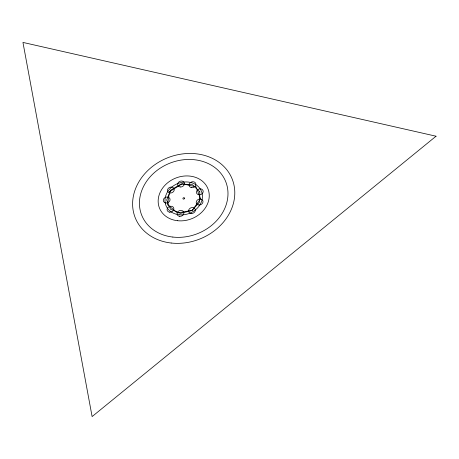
<?xml version="1.0" encoding="UTF-8"?>
<svg xmlns="http://www.w3.org/2000/svg" width="459" height="459" viewBox="0 0 459 459"><rect width="100%" height="100%" fill="white"/><g stroke="black" fill="none" stroke-linecap="round" stroke-linejoin="round"><path stroke-width="0.69" d="M199.808 191.822L199.602 202.017L191.96 210.52L180.45 213.355L170.467 209.195L166.674 199.986L170.851 190.037L181.041 184.002L192.476 184.707L199.808 191.822M169.56 191.65L167.466 204.651L177.599 212.947L192.327 210.297L200.566 198.69L196.102 186.865L182.309 183.732L169.56 191.65M184.518 198.093L184.409 198.741L183.772 199.137L183.084 198.982L182.86 198.391L183.273 197.812L184.007 197.68L184.518 198.093M436.05 136.214L92.11 416.583L22.95 42.417L436.05 136.214M171.178 243.018A52.2 43.68 -21.9 0 0 232.868 180.926A52.2 43.68 -21.9 0 0 147.064 171.27A52.2 43.68 -21.9 0 0 171.178 243.018M177.444 220.71A26.1 21.837 -21.9 0 0 208.288 189.665A26.1 21.837 -21.9 0 0 165.383 184.839A26.1 21.837 -21.9 0 0 177.444 220.71M172.848 237.068A45.24 37.856 -21.9 0 0 226.316 183.256A45.24 37.856 -21.9 0 0 151.952 174.89A45.24 37.856 -21.9 0 0 172.848 237.068M179.83 214.829A19.14 16.013 -21.9 0 0 201.518 191.403A19.14 16.013 -21.9 0 0 169.767 188.982A19.14 16.013 -21.9 0 0 179.83 214.829M198.77 204.989A3.483 2.915 -21.9 0 0 202.884 200.853A3.483 2.915 -21.9 0 0 197.163 200.204A3.483 2.915 -21.9 0 0 198.77 204.989M191.122 213.492A3.483 2.915 -21.9 0 0 195.236 209.356A3.483 2.915 -21.9 0 0 189.515 208.713A3.483 2.915 -21.9 0 0 191.122 213.492M179.618 216.332A3.483 2.915 -21.9 0 0 183.732 212.19A3.483 2.915 -21.9 0 0 178.012 211.547A3.483 2.915 -21.9 0 0 179.618 216.332M169.629 212.173A3.483 2.915 -21.9 0 0 173.743 208.03A3.483 2.915 -21.9 0 0 168.023 207.388A3.483 2.915 -21.9 0 0 169.629 212.173M165.837 202.964A3.483 2.915 -21.9 0 0 169.95 198.822A3.483 2.915 -21.9 0 0 164.23 198.179A3.483 2.915 -21.9 0 0 165.837 202.964M170.014 193.009A3.483 2.915 -21.9 0 0 174.127 188.873A3.483 2.915 -21.9 0 0 168.407 188.23A3.483 2.915 -21.9 0 0 170.014 193.009M180.209 186.979A3.483 2.915 -21.9 0 0 184.317 182.837A3.483 2.915 -21.9 0 0 178.597 182.194A3.483 2.915 -21.9 0 0 180.209 186.979M191.644 187.679A3.483 2.915 -21.9 0 0 195.758 183.543A3.483 2.915 -21.9 0 0 190.037 182.9A3.483 2.915 -21.9 0 0 191.644 187.679M198.976 194.794A3.483 2.915 -21.9 0 0 203.085 190.657A3.483 2.915 -21.9 0 0 197.364 190.015A3.483 2.915 -21.9 0 0 198.976 194.794"/></g></svg>
